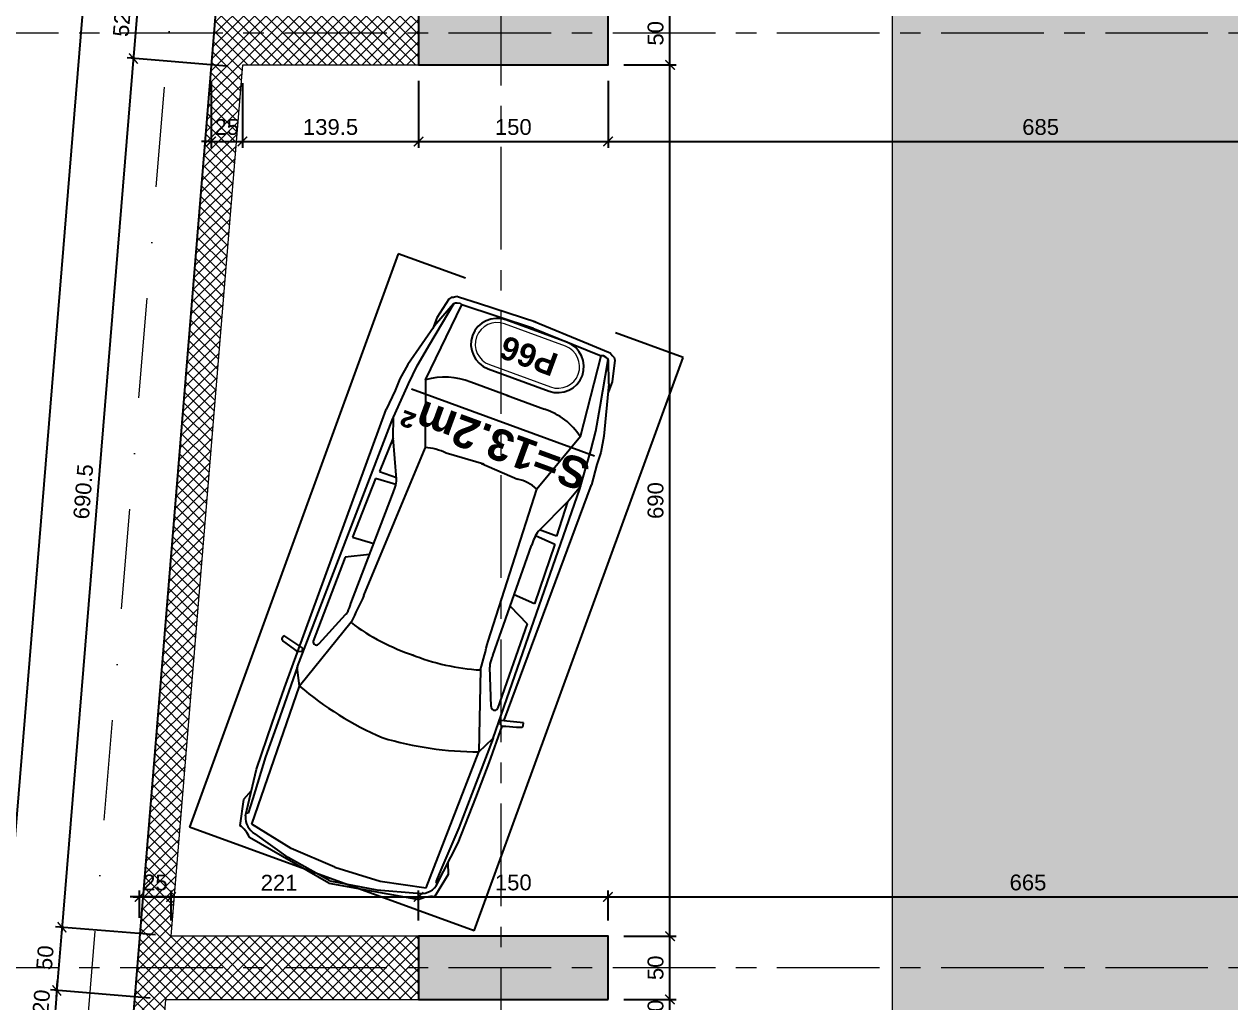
# Model space of a CAD drawing. Header units: centimetres. Extents: x 54080 to 84019, y -57712 to -39496.
# Drawn here: x 54560 to 55515, y -52039 to -51265 of the extents above; entities that cross this region are included whole.
import ezdxf
from ezdxf.enums import TextEntityAlignment as Align

# ---------------------------------------------------------------- set-up
doc = ezdxf.new("R2010")
doc.units = ezdxf.units.CM
doc.header["$LTSCALE"] = 50
doc.header["$MEASUREMENT"] = 0
for name, pattern in [('AXES', [2, 1.25, -0.25, 0.25, -0.25]), ('CACHE', [0.375, 0.25, -0.125]), ('CONTINU', [0]), ('Dot & Dashed', [335.138881, 158.75, -88.194444, 0, -88.194437])]:
    doc.linetypes.add(name, pattern=pattern)
doc.layers.get('0').update_dxf_attribs({"color": 8})
for name, color, linetype in [('AXES', 10, 'AXES'), ('BETON COUPE', 3, 'CONTINU'), ('BETON TRAME', 252, 'Continuous'), ('BORD', 5, 'Continuous'), ('COTE 50ème', 1, 'Continuous'), ('FINI', 251, 'Continuous'), ('PILIER', 7, 'Continuous'), ('TEXTE', 7, 'Continuous')]:
    doc.layers.add(name, color=color, linetype=linetype)
for name, color, linetype, lineweight in [('BETON CACHE', 4, 'CACHE', 5), ('BETON HACHURE', 253, 'Continuous', 13), ('EXISTANT COUPE', 251, 'Continuous', 40), ('MACONNERIE COUPE', 7, 'Continuous', 30)]:
    doc.layers.add(name, color=color, linetype=linetype, lineweight=lineweight)
doc.layers.add('New_2D Drafting - General_Pen_No__4', color=252, linetype='Continuous', lineweight=13, true_color=0x696969)
doc.styles.add('BRMNAMES', font='swisseb.ttf', dxfattribs={"height": 20})
doc.styles.add('RS_TEXT_1.50', font='arial.ttf', dxfattribs={"height": 12.5})
doc.styles.add('RS_TXT_50', font='arial.ttf', dxfattribs={"height": 12.5})
doc.dimstyles.new('RS_50CM_LINEAIRE', dxfattribs={"dimscale": 5, "dimtxt": 12.5, "dimasz": 1.5, "dimexe": 1, "dimexo": 2.5, "dimgap": 1, "dimtad": 1, "dimdec": 1, "dimrnd": 0.5, "dimdsep": 46, "dimtxsty": 'RS_TXT_50', "dimblk1": 'ARCHTICK', "dimblk2": 'ARCHTICK', "dimsah": 1, "dimcen": 2.5, "dimdle": 1, "dimclrt": 4, "dimadec": 0, "dimazin": 2, "dimtfac": 1, "dimtdec": 1, "dimtix": 1, "dimtmove": 2, "dimatfit": 3, "dimfxl": 1, "dimtolj": 1, "dimtzin": 0, "dimarcsym": 0})

# ---------------------------------------------------------------- blocks, each defined once
blk = doc.blocks.new('A$C99aa3423')
at = {"layer": 'AXES', "lineweight": 5, "ltscale": 1.3}
for p, q in [((-1265, 1580), (-1265, -1500)), ((3195, -410), (-1985, -410)), ((3195, -1150), (-1985, -1150))]:
    blk.add_line(p, q, dxfattribs=at)
blk = doc.blocks.new('_ArchTick')
at = {"color": 0, "linetype": 'ByBlock', "const_width": 0.15}
blk.add_lwpolyline([(-0.5, -0.5), (0.5, 0.5)], dxfattribs=at)
blk = doc.blocks.new('*D1082')
at = {"layer": 'COTE 50ème', "color": 0, "lineweight": -2, "ltscale": 0.5, "transparency": 16777216}
for p, q in [((55035.17, -52037.36), (55076.72, -52037.36)), ((55071.72, -52037.36), (55071.72, -52029.86)), ((55071.72, -52057.36), (55071.72, -52037.36)), ((55035.17, -52057.36), (55076.72, -52057.36)), ((55071.72, -52057.36), (55071.72, -52064.86))]:
    blk.add_line(p, q, dxfattribs=at)
at = {"layer": 'Defpoints', "color": 0, "ltscale": 0.5, "transparency": 16777216}
for p in [(55022.67, -52037.36), (55071.72, -52037.36), (55022.67, -52057.36)]:
    blk.add_point(p, dxfattribs=at)
at = {"layer": 'COTE 50ème', "color": 0, "lineweight": -2, "ltscale": 0.5, "transparency": 16777216, "xscale": 7.5, "yscale": 7.5, "zscale": 7.5}
for p, rotation in [((55071.72, -52037.36), 270), ((55071.72, -52057.36), 90)]:
    blk.add_blockref('_ArchTick', p, dxfattribs=dict(at, rotation=rotation))
at = {"layer": 'COTE 50ème', "color": 4, "ltscale": 0.5, "transparency": 16777216, "insert": (55060.34, -52047.36), "char_height": 12.5, "attachment_point": 5, "rotation": 90, "style": 'RS_TXT_50'}
blk.add_mtext('\\A1;20', dxfattribs=at)
blk = doc.blocks.new('*D1083')
at = {"layer": 'COTE 50ème', "color": 0, "lineweight": -2, "ltscale": 0.5, "transparency": 16777216}
for p, q in [((55035.17, -51987.36), (55076.72, -51987.36)), ((55071.72, -52042.36), (55071.72, -51982.36)), ((55035.17, -52037.36), (55076.72, -52037.36))]:
    blk.add_line(p, q, dxfattribs=at)
at = {"layer": 'Defpoints', "color": 0, "ltscale": 0.5, "transparency": 16777216}
for p in [(55022.67, -51987.36), (55071.72, -51987.36), (55022.67, -52037.36)]:
    blk.add_point(p, dxfattribs=at)
at = {"layer": 'COTE 50ème', "color": 0, "lineweight": -2, "ltscale": 0.5, "transparency": 16777216, "xscale": 7.5, "yscale": 7.5, "zscale": 7.5}
for p, rotation in [((55071.72, -51987.36), 90), ((55071.72, -52037.36), 270)]:
    blk.add_blockref('_ArchTick', p, dxfattribs=dict(at, rotation=rotation))
at = {"layer": 'COTE 50ème', "color": 4, "ltscale": 0.5, "transparency": 16777216, "insert": (55060.34, -52012.36), "char_height": 12.5, "attachment_point": 5, "rotation": 90, "style": 'RS_TXT_50'}
blk.add_mtext('\\A1;50', dxfattribs=at)
blk = doc.blocks.new('*D1084')
at = {"layer": 'COTE 50ème', "color": 0, "lineweight": -2, "ltscale": 0.5, "transparency": 16777216}
for p, q in [((55071.72, -51992.36), (55071.72, -51292.36)), ((55035.17, -51297.36), (55076.72, -51297.36)), ((55035.17, -51987.36), (55076.72, -51987.36))]:
    blk.add_line(p, q, dxfattribs=at)
at = {"layer": 'Defpoints', "color": 0, "ltscale": 0.5, "transparency": 16777216}
for p in [(55022.67, -51297.36), (55071.72, -51297.36), (55022.67, -51987.36)]:
    blk.add_point(p, dxfattribs=at)
at = {"layer": 'COTE 50ème', "color": 0, "lineweight": -2, "ltscale": 0.5, "transparency": 16777216, "xscale": 7.5, "yscale": 7.5, "zscale": 7.5}
for p, rotation in [((55071.72, -51297.36), 90), ((55071.72, -51987.36), 270)]:
    blk.add_blockref('_ArchTick', p, dxfattribs=dict(at, rotation=rotation))
at = {"layer": 'COTE 50ème', "color": 4, "ltscale": 0.5, "transparency": 16777216, "insert": (55060.34, -51642.36), "char_height": 12.5, "attachment_point": 5, "rotation": 90, "style": 'RS_TXT_50'}
blk.add_mtext('\\A1;690', dxfattribs=at)
blk = doc.blocks.new('*D1085')
at = {"layer": 'COTE 50ème', "color": 0, "lineweight": -2, "ltscale": 0.5, "transparency": 16777216}
for p, q in [((55071.72, -51302.36), (55071.72, -51242.36)), ((55035.17, -51247.36), (55076.72, -51247.36)), ((55035.17, -51297.36), (55076.72, -51297.36))]:
    blk.add_line(p, q, dxfattribs=at)
at = {"layer": 'Defpoints', "color": 0, "ltscale": 0.5, "transparency": 16777216}
for p in [(55022.67, -51247.36), (55071.72, -51247.36), (55022.67, -51297.36)]:
    blk.add_point(p, dxfattribs=at)
at = {"layer": 'COTE 50ème', "color": 0, "lineweight": -2, "ltscale": 0.5, "transparency": 16777216, "xscale": 7.5, "yscale": 7.5, "zscale": 7.5}
for p, rotation in [((55071.72, -51247.36), 90), ((55071.72, -51297.36), 270)]:
    blk.add_blockref('_ArchTick', p, dxfattribs=dict(at, rotation=rotation))
at = {"layer": 'COTE 50ème', "color": 4, "ltscale": 0.5, "transparency": 16777216, "insert": (55060.34, -51272.36), "char_height": 12.5, "attachment_point": 5, "rotation": 90, "style": 'RS_TXT_50'}
blk.add_mtext('\\A1;50', dxfattribs=at)
blk = doc.blocks.new('*D1227')
at = {"layer": 'COTE 50ème', "color": 0, "lineweight": -2, "ltscale": 0.5, "transparency": 16777216}
for p, q in [((54651.81, -51972.81), (54651.81, -51951.24)), ((54676.72, -51974.86), (54676.72, -51951.24)), ((54651.81, -51956.24), (54644.31, -51956.24)), ((54676.72, -51956.24), (54651.81, -51956.24)), ((54676.72, -51956.24), (54684.22, -51956.24))]:
    blk.add_line(p, q, dxfattribs=at)
at = {"layer": 'Defpoints', "color": 0, "ltscale": 0.5, "transparency": 16777216}
for p in [(54651.81, -51956.24), (54651.81, -51985.31), (54676.72, -51987.36)]:
    blk.add_point(p, dxfattribs=at)
at = {"layer": 'COTE 50ème', "color": 0, "lineweight": -2, "ltscale": 0.5, "transparency": 16777216, "xscale": 7.5, "yscale": 7.5, "zscale": 7.5}
blk.add_blockref('_ArchTick', (54651.81, -51956.24), dxfattribs=at)
at = {"layer": 'COTE 50ème', "color": 0, "lineweight": -2, "ltscale": 0.5, "transparency": 16777216, "xscale": 7.5, "yscale": 7.5, "zscale": 7.5, "rotation": 180}
blk.add_blockref('_ArchTick', (54676.72, -51956.24), dxfattribs=at)
at = {"layer": 'COTE 50ème', "color": 4, "ltscale": 0.5, "transparency": 16777216, "insert": (54664.27, -51944.85), "char_height": 12.5, "attachment_point": 5, "style": 'RS_TXT_50'}
blk.add_mtext('\\A1;25', dxfattribs=at)
blk = doc.blocks.new('*D1228')
at = {"layer": 'COTE 50ème', "color": 0, "lineweight": -2, "ltscale": 0.5, "transparency": 16777216}
for p, q in [((54651.81, -51972.81), (54651.81, -51951.24)), ((54872.67, -51974.86), (54872.67, -51951.24)), ((54646.81, -51956.24), (54877.67, -51956.24))]:
    blk.add_line(p, q, dxfattribs=at)
at = {"layer": 'Defpoints', "color": 0, "ltscale": 0.5, "transparency": 16777216}
for p in [(54872.67, -51956.24), (54651.81, -51985.31), (54872.67, -51987.36)]:
    blk.add_point(p, dxfattribs=at)
at = {"layer": 'COTE 50ème', "color": 0, "lineweight": -2, "ltscale": 0.5, "transparency": 16777216, "xscale": 7.5, "yscale": 7.5, "zscale": 7.5, "rotation": 180}
blk.add_blockref('_ArchTick', (54651.81, -51956.24), dxfattribs=at)
at = {"layer": 'COTE 50ème', "color": 0, "lineweight": -2, "ltscale": 0.5, "transparency": 16777216, "xscale": 7.5, "yscale": 7.5, "zscale": 7.5}
blk.add_blockref('_ArchTick', (54872.67, -51956.24), dxfattribs=at)
at = {"layer": 'COTE 50ème', "color": 4, "ltscale": 0.5, "transparency": 16777216, "insert": (54762.24, -51944.96), "char_height": 12.5, "attachment_point": 5, "style": 'RS_TXT_50'}
blk.add_mtext('\\A1;221', dxfattribs=at)
blk = doc.blocks.new('*D1229')
at = {"layer": 'COTE 50ème', "color": 0, "lineweight": -2, "ltscale": 0.5, "transparency": 16777216}
for p, q in [((54872.67, -51974.86), (54872.67, -51951.24)), ((55022.67, -51974.86), (55022.67, -51951.24)), ((54867.67, -51956.24), (55027.67, -51956.24))]:
    blk.add_line(p, q, dxfattribs=at)
at = {"layer": 'Defpoints', "color": 0, "ltscale": 0.5, "transparency": 16777216}
for p in [(55022.67, -51956.24), (54872.67, -51987.36), (55022.67, -51987.36)]:
    blk.add_point(p, dxfattribs=at)
at = {"layer": 'COTE 50ème', "color": 0, "lineweight": -2, "ltscale": 0.5, "transparency": 16777216, "xscale": 7.5, "yscale": 7.5, "zscale": 7.5, "rotation": 180}
blk.add_blockref('_ArchTick', (54872.67, -51956.24), dxfattribs=at)
at = {"layer": 'COTE 50ème', "color": 0, "lineweight": -2, "ltscale": 0.5, "transparency": 16777216, "xscale": 7.5, "yscale": 7.5, "zscale": 7.5}
blk.add_blockref('_ArchTick', (55022.67, -51956.24), dxfattribs=at)
at = {"layer": 'COTE 50ème', "color": 4, "ltscale": 0.5, "transparency": 16777216, "insert": (54947.67, -51944.85), "char_height": 12.5, "attachment_point": 5, "style": 'RS_TXT_50'}
blk.add_mtext('\\A1;150', dxfattribs=at)
blk = doc.blocks.new('*D1230')
at = {"layer": 'COTE 50ème', "color": 0, "lineweight": -2, "ltscale": 0.5, "transparency": 16777216}
for p, q in [((55022.67, -51974.86), (55022.67, -51951.24)), ((55687.67, -51974.86), (55687.67, -51951.24)), ((55017.67, -51956.24), (55692.67, -51956.24))]:
    blk.add_line(p, q, dxfattribs=at)
at = {"layer": 'Defpoints', "color": 0, "ltscale": 0.5, "transparency": 16777216}
for p in [(55687.67, -51956.24), (55022.67, -51987.36), (55687.67, -51987.36)]:
    blk.add_point(p, dxfattribs=at)
at = {"layer": 'COTE 50ème', "color": 0, "lineweight": -2, "ltscale": 0.5, "transparency": 16777216, "xscale": 7.5, "yscale": 7.5, "zscale": 7.5, "rotation": 180}
blk.add_blockref('_ArchTick', (55022.67, -51956.24), dxfattribs=at)
at = {"layer": 'COTE 50ème', "color": 0, "lineweight": -2, "ltscale": 0.5, "transparency": 16777216, "xscale": 7.5, "yscale": 7.5, "zscale": 7.5}
blk.add_blockref('_ArchTick', (55687.67, -51956.24), dxfattribs=at)
at = {"layer": 'COTE 50ème', "color": 4, "ltscale": 0.5, "transparency": 16777216, "insert": (55355.17, -51944.85), "char_height": 12.5, "attachment_point": 5, "style": 'RS_TXT_50'}
blk.add_mtext('\\A1;665', dxfattribs=at)
blk = doc.blocks.new('*D1268')
at = {"layer": 'COTE 50ème', "color": 0, "lineweight": -2, "ltscale": 0.5, "transparency": 16777216}
for p, q in [((54708.35, -51309.86), (54708.35, -51362.99)), ((54733.26, -51311.91), (54733.26, -51362.99)), ((54708.35, -51357.99), (54700.85, -51357.99)), ((54708.35, -51357.99), (54733.26, -51357.99)), ((54733.26, -51357.99), (54740.76, -51357.99))]:
    blk.add_line(p, q, dxfattribs=at)
at = {"layer": 'Defpoints', "color": 0, "ltscale": 0.5, "transparency": 16777216}
for p in [(54708.35, -51297.36), (54733.26, -51299.41), (54733.26, -51357.99)]:
    blk.add_point(p, dxfattribs=at)
at = {"layer": 'COTE 50ème', "color": 0, "lineweight": -2, "ltscale": 0.5, "transparency": 16777216, "xscale": 7.5, "yscale": 7.5, "zscale": 7.5}
blk.add_blockref('_ArchTick', (54708.35, -51357.99), dxfattribs=at)
at = {"layer": 'COTE 50ème', "color": 0, "lineweight": -2, "ltscale": 0.5, "transparency": 16777216, "xscale": 7.5, "yscale": 7.5, "zscale": 7.5, "rotation": 180}
blk.add_blockref('_ArchTick', (54733.26, -51357.99), dxfattribs=at)
at = {"layer": 'COTE 50ème', "color": 4, "ltscale": 0.5, "transparency": 16777216, "insert": (54720.8, -51346.61), "char_height": 12.5, "attachment_point": 5, "style": 'RS_TXT_50'}
blk.add_mtext('\\A1;25', dxfattribs=at)
blk = doc.blocks.new('*D1269')
at = {"layer": 'COTE 50ème', "color": 0, "lineweight": -2, "ltscale": 0.5, "transparency": 16777216}
for p, q in [((54733.26, -51311.91), (54733.26, -51362.99)), ((54872.67, -51309.86), (54872.67, -51362.99)), ((54728.26, -51357.99), (54877.67, -51357.99))]:
    blk.add_line(p, q, dxfattribs=at)
at = {"layer": 'Defpoints', "color": 0, "ltscale": 0.5, "transparency": 16777216}
for p in [(54733.26, -51299.41), (54872.67, -51297.36), (54872.67, -51357.99)]:
    blk.add_point(p, dxfattribs=at)
at = {"layer": 'COTE 50ème', "color": 0, "lineweight": -2, "ltscale": 0.5, "transparency": 16777216, "xscale": 7.5, "yscale": 7.5, "zscale": 7.5, "rotation": 180}
blk.add_blockref('_ArchTick', (54733.26, -51357.99), dxfattribs=at)
at = {"layer": 'COTE 50ème', "color": 0, "lineweight": -2, "ltscale": 0.5, "transparency": 16777216, "xscale": 7.5, "yscale": 7.5, "zscale": 7.5}
blk.add_blockref('_ArchTick', (54872.67, -51357.99), dxfattribs=at)
at = {"layer": 'COTE 50ème', "color": 4, "ltscale": 0.5, "transparency": 16777216, "insert": (54802.97, -51346.6), "char_height": 12.5, "attachment_point": 5, "style": 'RS_TXT_50'}
blk.add_mtext('\\A1;139.5', dxfattribs=at)
blk = doc.blocks.new('*D1270')
at = {"layer": 'COTE 50ème', "color": 0, "lineweight": -2, "ltscale": 0.5, "transparency": 16777216}
for p, q in [((54872.67, -51309.86), (54872.67, -51362.99)), ((55022.67, -51309.86), (55022.67, -51362.99)), ((54867.67, -51357.99), (55027.67, -51357.99))]:
    blk.add_line(p, q, dxfattribs=at)
at = {"layer": 'Defpoints', "color": 0, "ltscale": 0.5, "transparency": 16777216}
for p in [(54872.67, -51297.36), (55022.67, -51297.36), (55022.67, -51357.99)]:
    blk.add_point(p, dxfattribs=at)
at = {"layer": 'COTE 50ème', "color": 0, "lineweight": -2, "ltscale": 0.5, "transparency": 16777216, "xscale": 7.5, "yscale": 7.5, "zscale": 7.5, "rotation": 180}
blk.add_blockref('_ArchTick', (54872.67, -51357.99), dxfattribs=at)
at = {"layer": 'COTE 50ème', "color": 0, "lineweight": -2, "ltscale": 0.5, "transparency": 16777216, "xscale": 7.5, "yscale": 7.5, "zscale": 7.5}
blk.add_blockref('_ArchTick', (55022.67, -51357.99), dxfattribs=at)
at = {"layer": 'COTE 50ème', "color": 4, "ltscale": 0.5, "transparency": 16777216, "insert": (54947.67, -51346.61), "char_height": 12.5, "attachment_point": 5, "style": 'RS_TXT_50'}
blk.add_mtext('\\A1;150', dxfattribs=at)
blk = doc.blocks.new('*D1271')
at = {"layer": 'COTE 50ème', "color": 0, "lineweight": -2, "ltscale": 0.5, "transparency": 16777216}
for p, q in [((55022.67, -51309.86), (55022.67, -51362.99)), ((55707.67, -51309.86), (55707.67, -51362.99)), ((55017.67, -51357.99), (55712.67, -51357.99))]:
    blk.add_line(p, q, dxfattribs=at)
at = {"layer": 'Defpoints', "color": 0, "ltscale": 0.5, "transparency": 16777216}
for p in [(55022.67, -51297.36), (55707.67, -51297.36), (55707.67, -51357.99)]:
    blk.add_point(p, dxfattribs=at)
at = {"layer": 'COTE 50ème', "color": 0, "lineweight": -2, "ltscale": 0.5, "transparency": 16777216, "xscale": 7.5, "yscale": 7.5, "zscale": 7.5, "rotation": 180}
blk.add_blockref('_ArchTick', (55022.67, -51357.99), dxfattribs=at)
at = {"layer": 'COTE 50ème', "color": 0, "lineweight": -2, "ltscale": 0.5, "transparency": 16777216, "xscale": 7.5, "yscale": 7.5, "zscale": 7.5}
blk.add_blockref('_ArchTick', (55707.67, -51357.99), dxfattribs=at)
at = {"layer": 'COTE 50ème', "color": 4, "ltscale": 0.5, "transparency": 16777216, "insert": (55365.17, -51346.61), "char_height": 12.5, "attachment_point": 5, "style": 'RS_TXT_50'}
blk.add_mtext('\\A1;685', dxfattribs=at)
blk = doc.blocks.new('*D1393')
at = {"layer": 'COTE 50ème', "color": 0, "lineweight": -2, "ltscale": 0.5, "transparency": 16777216}
for p, q in [((54651.55, -51235.28), (54646.46, -51297.29)), ((54725.08, -51246.34), (54646.16, -51239.85)), ((54720.8, -51298.39), (54641.88, -51291.9))]:
    blk.add_line(p, q, dxfattribs=at)
at = {"layer": 'Defpoints', "color": 0, "ltscale": 0.5, "transparency": 16777216}
for p in [(54737.54, -51247.36), (54646.87, -51292.31), (54733.26, -51299.41)]:
    blk.add_point(p, dxfattribs=at)
at = {"layer": 'COTE 50ème', "color": 0, "lineweight": -2, "ltscale": 0.5, "transparency": 16777216, "xscale": 7.5, "yscale": 7.5, "zscale": 7.5}
for p, rotation in [((54651.15, -51240.26), 85.30167886990876), ((54646.87, -51292.31), 265.3016788699088)]:
    blk.add_blockref('_ArchTick', p, dxfattribs=dict(at, rotation=rotation))
at = {"layer": 'COTE 50ème', "color": 4, "ltscale": 0.5, "transparency": 16777216, "insert": (54637.66, -51265.35), "char_height": 12.5, "attachment_point": 5, "rotation": 85.30168, "style": 'RS_TXT_50'}
blk.add_mtext('\\A1;52', dxfattribs=at)
blk = doc.blocks.new('*D1394')
at = {"layer": 'COTE 50ème', "color": 0, "lineweight": -2, "ltscale": 0.5, "transparency": 16777216}
for p, q in [((54647.28, -51287.33), (54589.92, -51985.25)), ((54720.8, -51298.39), (54641.88, -51291.9)), ((54664.27, -51986.34), (54585.34, -51979.85))]:
    blk.add_line(p, q, dxfattribs=at)
at = {"layer": 'Defpoints', "color": 0, "ltscale": 0.5, "transparency": 16777216}
for p in [(54733.26, -51299.41), (54590.33, -51980.26), (54676.72, -51987.36)]:
    blk.add_point(p, dxfattribs=at)
at = {"layer": 'COTE 50ème', "color": 0, "lineweight": -2, "ltscale": 0.5, "transparency": 16777216, "xscale": 7.5, "yscale": 7.5, "zscale": 7.5}
for p, rotation in [((54646.87, -51292.31), 85.30167886990876), ((54590.33, -51980.26), 265.3016788699088)]:
    blk.add_blockref('_ArchTick', p, dxfattribs=dict(at, rotation=rotation))
at = {"layer": 'COTE 50ème', "color": 4, "ltscale": 0.5, "transparency": 16777216, "insert": (54607.25, -51635.35), "char_height": 12.5, "attachment_point": 5, "rotation": 85.30168, "style": 'RS_TXT_50'}
blk.add_mtext('\\A1;690.5', dxfattribs=at)
blk = doc.blocks.new('*D1395')
at = {"layer": 'COTE 50ème', "color": 0, "lineweight": -2, "ltscale": 0.5, "transparency": 16777216}
for p, q in [((54664.27, -51986.34), (54585.34, -51979.85)), ((54590.74, -51975.28), (54585.81, -52035.23)), ((54660.16, -52036.32), (54581.24, -52029.84))]:
    blk.add_line(p, q, dxfattribs=at)
at = {"layer": 'Defpoints', "color": 0, "ltscale": 0.5, "transparency": 16777216}
for p in [(54676.72, -51987.36), (54586.22, -52030.25), (54672.62, -52037.35)]:
    blk.add_point(p, dxfattribs=at)
at = {"layer": 'COTE 50ème', "color": 0, "lineweight": -2, "ltscale": 0.5, "transparency": 16777216, "xscale": 7.5, "yscale": 7.5, "zscale": 7.5}
for p, rotation in [((54590.33, -51980.26), 85.30167886990876), ((54586.22, -52030.25), 265.3016788699088)]:
    blk.add_blockref('_ArchTick', p, dxfattribs=dict(at, rotation=rotation))
at = {"layer": 'COTE 50ème', "color": 4, "ltscale": 0.5, "transparency": 16777216, "insert": (54576.93, -52004.32), "char_height": 12.5, "attachment_point": 5, "rotation": 85.30168, "style": 'RS_TXT_50'}
blk.add_mtext('\\A1;50', dxfattribs=at)
blk = doc.blocks.new('*D1396')
at = {"layer": 'COTE 50ème', "color": 0, "lineweight": -2, "ltscale": 0.5, "transparency": 16777216}
for p, q in [((54586.22, -52030.25), (54586.83, -52022.77)), ((54660.16, -52036.32), (54581.24, -52029.84)), ((54586.22, -52030.25), (54584.58, -52050.26)), ((54658.51, -52056.34), (54579.59, -52049.85)), ((54584.58, -52050.26), (54583.96, -52057.74))]:
    blk.add_line(p, q, dxfattribs=at)
at = {"layer": 'Defpoints', "color": 0, "ltscale": 0.5, "transparency": 16777216}
for p in [(54672.62, -52037.35), (54584.58, -52050.26), (54670.97, -52057.36)]:
    blk.add_point(p, dxfattribs=at)
at = {"layer": 'COTE 50ème', "color": 0, "lineweight": -2, "ltscale": 0.5, "transparency": 16777216, "xscale": 7.5, "yscale": 7.5, "zscale": 7.5}
for p, rotation in [((54586.22, -52030.25), 265.3016788699088), ((54584.58, -52050.26), 85.3016788699088)]:
    blk.add_blockref('_ArchTick', p, dxfattribs=dict(at, rotation=rotation))
at = {"layer": 'COTE 50ème', "color": 4, "ltscale": 0.5, "transparency": 16777216, "insert": (54574.05, -52039.32), "char_height": 12.5, "attachment_point": 5, "rotation": 85.30168, "style": 'RS_TXT_50'}
blk.add_mtext('\\A1;20', dxfattribs=at)
blk = doc.blocks.new('*D1403')
at = {"layer": 'COTE 50ème', "color": 0, "lineweight": -2, "ltscale": 0.5, "transparency": 16777216}
for p, q in [((54749.74, -49513.65), (54359.63, -54260.32)), ((54841.37, -49526.19), (54744.35, -49518.22)), ((54452.08, -54262.9), (54355.06, -54254.92))]:
    blk.add_line(p, q, dxfattribs=at)
at = {"layer": 'Defpoints', "color": 0, "ltscale": 0.5, "transparency": 16777216}
for p in [(54853.83, -49527.22), (54360.04, -54255.33), (54464.54, -54263.92)]:
    blk.add_point(p, dxfattribs=at)
at = {"layer": 'COTE 50ème', "color": 0, "lineweight": -2, "ltscale": 0.5, "transparency": 16777216, "xscale": 7.5, "yscale": 7.5, "zscale": 7.5}
for p, rotation in [((54749.33, -49518.63), 85.30167751912303), ((54360.04, -54255.33), 265.301677519123)]:
    blk.add_blockref('_ArchTick', p, dxfattribs=dict(at, rotation=rotation))
at = {"layer": 'COTE 50ème', "color": 4, "ltscale": 0.5, "transparency": 16777216, "insert": (54543.34, -51886.05), "char_height": 12.5, "attachment_point": 5, "rotation": 85.30168, "style": 'RS_TXT_50'}
blk.add_mtext('\\A1;4752.5', dxfattribs=at)
blk = doc.blocks.new('PILIER')
at = {"color": 252}
blk.add_lwpolyline([(1.563, 1.2), (-1.437, 1.2, 1), (-1.437, -1.2), (1.563, -1.2, 1), (1.563, 1.2, -1)], format="xyb", dxfattribs=at)
at = {"color": 10, "lineweight": 20}
blk.add_lwpolyline([(1.563, 1), (-1.437, 1, 1), (-1.437, -1), (1.563, -1, 1)], format="xyb", close=True, dxfattribs=at)
at = {"color": 7, "style": 'BRMNAMES'}
blk.add_attdef('PILIER_TEXTE', text='', height=1.076, dxfattribs=at).set_placement((0, 0), align=Align.MIDDLE_CENTER)

msp = doc.modelspace()

# ---------------------------------------------------------------- hatches: boundary and pattern name
at = {"layer": 'BETON HACHURE', "transparency": 33554585}
h = msp.add_hatch(dxfattribs=at)
h.set_pattern_fill('ANSI37', color=256, scale=50, angle=270, style=0)
h.set_pattern_definition([(315, (861.459, 19655.393), (4.4194174, 4.4194174), []), (45, (861.459, 19655.393), (-4.4194174, 4.4194174), [])])
h.paths.add_polyline_path([(56357.67, -51847.22), (56382.67, -51847.22), (56382.67, -52172.22), (56357.67, -52172.22)], flags=0)
h.paths.add_polyline_path([(56357.67, -51847.22), (56382.67, -51847.22), (56382.67, -52172.22), (56357.67, -52172.22)], flags=0)
h.paths.add_polyline_path([(58537.67, -51987.36), (58537.67, -52037.36), (58617.67, -52037.36), (58617.67, -51987.36)], flags=0)
h.paths.add_polyline_path([(58157.67, -51987.36), (58157.67, -52037.36), (58237.67, -52037.36), (58237.67, -51987.36)], flags=0)
edge = h.paths.add_edge_path(flags=0)
edge.add_arc((58197.67, -50672.36), 40, 0, 360)
edge = h.paths.add_edge_path(flags=0)
edge.add_arc((58197.67, -49997.36), 40, 0, 360)
edge = h.paths.add_edge_path(flags=0)
edge.add_arc((58197.67, -51272.36), 40, 0, 360)
h.paths.add_polyline_path([(59277.67, -49527.22), (54853.83, -49527.22), (54464.54, -54263.92), (59277.59, -54736.58), (59277.67, -54713.51)])
edge = h.paths.add_edge_path(flags=0)
edge.add_arc((58197.67, -51272.36), 40, 0, 360)
h.paths.add_polyline_path([(56982.67, -49552.22), (56982.67, -49972.36), (57007.67, -49972.36), (57007.67, -49552.22), (58577.68, -49552.22), (58577.67, -50022.36), (58617.67, -50022.36), (58617.67, -49552.22), (59247.67, -49552.22), (59247.67, -51282.36), (58617.67, -51282.36), (58617.67, -50647.36), (58577.67, -50647.36), (58577.67, -51312.36), (59247.67, -51312.36), (59247.67, -52057.36), (58577.67, -52057.36), (58577.67, -53447.36), (58617.67, -53447.36), (58617.67, -52087.36), (59247.67, -52087.36), (59247.67, -54709.01), (58245.17, -54610.07), (58245.17, -54122.36), (58220.17, -54122.36), (58220.17, -54607.62), (56915.17, -54479.46), (56915.17, -54122.36), (56890.17, -54122.36), (56890.17, -54477.01), (55702.67, -54360.39), (55702.67, -54122.36), (55652.67, -54122.36), (55652.67, -54355.48), (54491.47, -54241.45), (54666.86, -52107.36), (54872.67, -52107.36), (54872.67, -52057.36), (54670.97, -52057.36), (54672.82, -52037.36), (54872.67, -52037.36), (54872.67, -51987.36), (54676.72, -51987.36), (54733.43, -51297.36), (54872.67, -51297.36), (54872.67, -51247.36), (54737.54, -51247.36), (54782.74, -50697.36), (54872.67, -50697.36), (54872.67, -50647.36), (54786.85, -50647.36), (54876.86, -49552.22), (55655.17, -49552.22), (55655.17, -49972.36), (55680.17, -49972.36), (55680.17, -49552.22)], flags=16)
h.paths.add_polyline_path([(58157.67, -51232.36), (58157.67, -51312.36), (58237.67, -51312.36), (58237.67, -51232.36)], flags=0)
at = {"layer": 'BETON TRAME', "transparency": 33554559}
h = msp.add_hatch(color=256, dxfattribs=at)
h.dxf.hatch_style = 1
h.paths.add_polyline_path([(55742.67, -51297.36), (55707.67, -51297.36), (55707.67, -50647.36), (55742.67, -50647.36), (55742.67, -50822.36), (56202.67, -50822.36), (56202.67, -50647.36), (56237.67, -50647.36), (56237.67, -51297.36), (56202.67, -51297.36), (56202.67, -50862.36), (55992.67, -50862.36), (55992.67, -51192.36), (55952.67, -51192.36), (55952.67, -50862.36), (55742.67, -50862.36)])
h.paths.add_polyline_path([(54872.67, -49972.36), (54872.67, -50022.36), (55022.67, -50022.36), (55022.67, -49972.36)])
h.paths.add_polyline_path([(55592.67, -49972.36), (55592.67, -50022.36), (55742.67, -50022.36), (55742.67, -49972.36)])
h.paths.add_polyline_path([(56202.67, -49972.36), (56202.67, -50022.36), (56352.67, -50022.36), (56352.67, -49972.36)])
h.paths.add_polyline_path([(56922.67, -49972.36), (56922.67, -50022.36), (57072.67, -50022.36), (57072.67, -49972.36)])
h.paths.add_polyline_path([(56922.67, -50647.36), (56922.67, -50697.36), (57072.67, -50697.36), (57072.67, -50647.36)])
h.paths.add_polyline_path([(54872.67, -50647.36), (54872.67, -50697.36), (55022.67, -50697.36), (55022.67, -50647.36)])
h.paths.add_polyline_path([(54872.67, -51247.36), (54872.67, -51297.36), (55022.67, -51297.36), (55022.67, -51247.36)])
h.paths.add_polyline_path([(56922.67, -51247.36), (56922.67, -51297.36), (57072.67, -51297.36), (57072.67, -51247.36)])
h.paths.add_polyline_path([(56922.67, -51987.36), (56922.67, -52037.36), (57072.67, -52037.36), (57072.67, -51987.36)])
h.paths.add_polyline_path([(55022.67, -52037.36), (55022.67, -51987.36), (54872.67, -51987.36), (54872.67, -52037.36)])
h.paths.add_polyline_path([(55687.67, -51987.36), (55687.67, -52037.36), (55812.67, -52037.36), (55812.67, -51987.36)])
h.paths.add_polyline_path([(56132.67, -51987.36), (56132.67, -52037.36), (56257.67, -52037.36), (56257.67, -51987.36)])
h.paths.add_polyline_path([(56107.67, -52037.36), (56132.67, -52037.36), (56132.67, -51532.36), (56107.67, -51532.36)])
h.paths.add_polyline_path([(55812.67, -52037.36), (55837.67, -52037.36), (55837.67, -51532.36), (55812.67, -51532.36)])
at = {"layer": 'New_2D Drafting - General_Pen_No__4', "linetype": 'Continuous', "lineweight": 0, "true_color": 0xc7c8ca, "transparency": 33554546}
h = msp.add_hatch(color=9, dxfattribs=at)
edge = h.paths.add_edge_path()
edge.add_line((59247.67, -53474.77), (59247.67, -52087.36))
edge.add_line((59247.67, -52087.36), (58657.67, -52087.36))
edge.add_line((58657.67, -52087.36), (58657.67, -53253.16))
edge.add_arc((58307.67, -53253.16), 350, -93.08046, 0, ccw=False)
edge.add_line((58288.86, -53602.65), (58283.86, -53602.39))
edge.add_arc((58302.67, -53252.89), 350, 180, 266.91954, ccw=False)
edge.add_line((57952.67, -53252.89), (57952.67, -50634.86))
edge.add_arc((57492.67, -50634.86), 460, 0, 90)
edge.add_line((57492.67, -50174.86), (55707.67, -50174.86))
edge.add_arc((55707.67, -50634.86), 460, 90, 180)
edge.add_line((55247.67, -50634.86), (55247.67, -53323.54))
edge.add_arc((55707.67, -53323.54), 460, 180, 266.91954)
edge.add_line((55682.95, -53782.88), (57784.07, -53895.95))
edge.add_line((57784.07, -53895.95), (58492.95, -53934.1))
edge.add_arc((58611.23, -53278.74), 665.95, 259.76948, 342.88134)
edge = h.paths.add_edge_path(flags=16)
edge.add_line((57263.86, -53547.49), (55898.86, -53474.03))
edge.add_arc((55917.67, -53124.54), 350, 180, 266.91954, ccw=False)
edge.add_line((55567.67, -53124.54), (55567.67, -50844.86))
edge.add_arc((55917.67, -50844.86), 350, 90, 180, ccw=False)
edge.add_line((55917.67, -50494.86), (57282.67, -50494.86))
edge.add_arc((57282.67, -50844.86), 350, 0, 90, ccw=False)
edge.add_line((57632.67, -50844.86), (57632.67, -53198))
edge.add_arc((57282.67, -53198), 350, -93.08046, 0, ccw=False)

# ---------------------------------------------------------------- linework, layer by layer
at = {"layer": 'BETON CACHE', "color": 232, "linetype": 'Dot & Dashed', "ltscale": 0.01}
msp.add_lwpolyline([(59078.3, -54847.46), (57765.06, -54807.71), (54417.81, -54401.92), (54818.91, -49521.26), (58468.18, -49407.74), (59057.59, -49414.31)], close=True, dxfattribs=at)
at = {"layer": 'BETON COUPE', "lineweight": 5}
msp.add_lwpolyline([(59277.67, -49527.22), (54853.83, -49527.22), (54464.54, -54263.92), (59277.59, -54736.58), (59277.67, -54713.51)], close=True, dxfattribs=at)
msp.add_lwpolyline([(58220.17, -54607.62), (56915.17, -54479.46), (56915.17, -54122.36), (56890.17, -54122.36), (56890.17, -54477.01), (55702.67, -54360.39), (55702.67, -54122.36), (55652.67, -54122.36), (55652.67, -54355.48), (54491.47, -54241.45), (54666.86, -52107.36), (54872.67, -52107.36), (54872.67, -52057.36), (54670.97, -52057.36), (54672.62, -52037.35), (54872.67, -52037.36), (54872.67, -51987.36), (54676.72, -51987.36), (54733.43, -51297.36), (54872.67, -51297.36), (54872.67, -51247.36)], dxfattribs=at)
at = {"layer": 'BETON COUPE'}
for points in [[(54872.67, -51247.36), (54872.67, -51297.36), (55022.67, -51297.36), (55022.67, -51247.36)], [(55022.67, -52037.36), (55022.67, -51987.36), (54872.67, -51987.36), (54872.67, -52037.36)]]:
    msp.add_lwpolyline(points, close=True, dxfattribs=at)
at = {"layer": 'BORD'}
msp.add_lwpolyline([(59277.67, -54713.51), (59277.67, -49527.22), (54853.83, -49527.22), (54464.54, -54263.92), (59277.59, -54736.58)], close=True, dxfattribs=at)
at = {"layer": 'EXISTANT COUPE', "lineweight": 5}
msp.add_lwpolyline([(59247.67, -53474.77), (59247.67, -52087.36), (58657.67, -52087.36), (58657.67, -53253.16, -0.43005), (58288.86, -53602.65), (58283.86, -53602.39, -0.398553), (57952.67, -53252.89), (57952.67, -50634.86, 0.414214), (57492.67, -50174.86), (55707.67, -50174.86, 0.414214), (55247.67, -50634.86), (55247.67, -53323.54, 0.398553), (55682.95, -53782.88), (57784.07, -53895.95), (58492.95, -53934.1, 0.379424), (59247.67, -53474.77)], format="xyb", close=True, dxfattribs=at)
at = {"layer": 'FINI'}
for p, q in [((54856.51, -51446.87), (54691.26, -51900.89)), ((54909.92, -51466.31), (54856.51, -51446.87)), ((54896.5, -51482.96), (54887, -51497.55)), ((54898.4, -51481.69), (54896.5, -51482.96)), ((54900.42, -51481.43), (54898.4, -51481.69)), ((54903.04, -51480.89), (54900.42, -51481.43)), ((54904.33, -51481.35), (54903.04, -51480.89)), ((54920.79, -51486.66), (54904.33, -51481.35)), ((54878.2, -51546.77), (54907.01, -51487.27)), ((54881.6, -51518.43), (54900.82, -51486.04)), ((54886.93, -51501.89), (54900.2, -51486.2)), ((54900.2, -51486.2), (54901.8, -51485.79)), ((54901.8, -51485.79), (54903.24, -51485.81)), ((54903.24, -51485.81), (54905.55, -51486.14)), ((54905.55, -51486.14), (54907.01, -51487.27)), ((54963.72, -51505.99), (54907.01, -51487.27)), ((54965.54, -51501.02), (54920.79, -51486.66)), ((54886.93, -51501.89), (54864.27, -51534.63)), ((54887, -51497.55), (54883.97, -51506.16)), ((54963.7, -51500.34), (55007.14, -51518.3)), ((54961.88, -51505.32), (55017.27, -51527.66)), ((55082.03, -51528.96), (55028.62, -51509.52)), ((54871.62, -51535.76), (54881.6, -51518.43)), ((55007.14, -51518.3), (55023.14, -51524.87)), ((54916.78, -51982.98), (55082.03, -51528.96)), ((55000.82, -51591.69), (55017.27, -51527.66)), ((55016.54, -51567.86), (55022.79, -51530.72)), ((55019.11, -51527.74), (55017.27, -51527.66)), ((55021.08, -51528.98), (55019.11, -51527.74)), ((55022.2, -51529.89), (55021.08, -51528.98)), ((55023.16, -51531.24), (55022.2, -51529.89)), ((55023.14, -51524.87), (55024.42, -51525.36)), ((55023.38, -51549.92), (55023.16, -51531.24)), ((55024.42, -51525.36), (55026.07, -51527.45)), ((55028.08, -51531.16), (55025.9, -51548.43)), ((55026.07, -51527.45), (55027.45, -51528.96)), ((55027.45, -51528.96), (55028.08, -51531.16)), ((54864.27, -51534.63), (54857.86, -51545.95)), ((54864.74, -51549.82), (54871.62, -51535.76)), ((54851.68, -51578.67), (54864.74, -51549.82)), ((54857.86, -51545.95), (54854.09, -51555.28)), ((54878.27, -51546.65), (54877.83, -51600.85)), ((54944.09, -51559.6), (54913.93, -51548.55)), ((55023.38, -51549.92), (55019.31, -51591.42)), ((55025.9, -51548.43), (55022.7, -51556.83)), ((54854.09, -51555.28), (54846.91, -51570.2)), ((54942.24, -51558.92), (54972.4, -51569.97)), ((54766.5, -51790.56), (54846.91, -51570.2)), ((55012.96, -51587.53), (55016.54, -51567.86)), ((54776.75, -51773.81), (54851.68, -51578.67)), ((54852.56, -51592.72), (54852.72, -51576.38)), ((55009.13, -51602.71), (55012.96, -51587.53)), ((54852.56, -51592.72), (54841.71, -51619.25)), ((54855.29, -51625.36), (54852.56, -51592.72)), ((55000.85, -51591.55), (54966.18, -51633.21)), ((55019.31, -51591.42), (55016.88, -51604.2)), ((54829.43, -51717.56), (54877.83, -51600.85)), ((54924.31, -51613.61), (54894.5, -51604.7)), ((55000.46, -51633.17), (55009.13, -51602.71)), ((55016.88, -51604.2), (55013.73, -51613.76)), ((54922.44, -51612.93), (54950.97, -51625.38)), ((55013.73, -51613.76), (55009.58, -51629.79)), ((54838.53, -51624.87), (54820.38, -51671.32)), ((54854.69, -51629.51), (54838.53, -51624.87)), ((54841.71, -51619.25), (54855.08, -51624.15)), ((54927.73, -51753.57), (54966.18, -51633.21)), ((54931.61, -51830.54), (55000.46, -51633.17)), ((54940.47, -51816.3), (55009.58, -51629.79)), ((54990.71, -51643.33), (55001.15, -51630.75)), ((54819.17, -51723.97), (54851.91, -51637.68)), ((54967.55, -51666.48), (54990.71, -51643.33)), ((54990.71, -51643.33), (54981.86, -51670.59)), ((54981.86, -51670.59), (54968.37, -51665.65)), ((54820.38, -51671.32), (54837.22, -51676.39)), ((54965.32, -51670.04), (54980.66, -51676.93)), ((54931.42, -51765.09), (54962.17, -51678.07)), ((54980.66, -51676.93), (54964.51, -51724.11)), ((54814.54, -51687.25), (54789.1, -51753.63)), ((54833.93, -51685.06), (54814.54, -51687.25)), ((54964.51, -51724.11), (54948.38, -51717.1)), ((54794.08, -51755.45), (54814.89, -51732.57)), ((54945.29, -51725.86), (54958.67, -51740.05)), ((54819.41, -51738.75), (54778.32, -51789.22)), ((54958.67, -51740.05), (54935.22, -51807.15)), ((54764.56, -51752.62), (54764.61, -51751.18)), ((54764.61, -51751.18), (54765.93, -51749.26)), ((54765.84, -51749.2), (54776.7, -51756.71)), ((54765.25, -51753.37), (54764.56, -51752.62)), ((54767.92, -51755.36), (54765.25, -51753.37)), ((54774.82, -51760.4), (54767.92, -51755.36)), ((54777.07, -51762.22), (54774.82, -51760.4)), ((54776.7, -51756.71), (54780.65, -51759.17)), ((54778.71, -51757.96), (54778.89, -51757.49)), ((54780.44, -51761.04), (54780.12, -51761.9)), ((54780.65, -51759.17), (54780.44, -51761.04)), ((54780.12, -51761.9), (54777.07, -51762.22)), ((54776.75, -51773.81), (54761.12, -51818.23)), ((54778.32, -51789.22), (54776.62, -51774.17)), ((54921.7, -51776.22), (54920.46, -51841.29)), ((54930.24, -51805.33), (54929.14, -51774.42)), ((54740.54, -51898.53), (54778.32, -51789.22)), ((54756.64, -51818.59), (54766.5, -51790.56)), ((54744.32, -51854.98), (54756.64, -51818.59)), ((54761.12, -51818.23), (54751.57, -51845.41)), ((54936.99, -51818.03), (54936.69, -51818.89)), ((54938.03, -51816.45), (54936.99, -51818.03)), ((54942.65, -51817.11), (54938.03, -51816.45)), ((54940.3, -51816.77), (54940.47, -51816.3)), ((54955.79, -51818.33), (54942.65, -51817.11)), ((54955.46, -51820.64), (54955.68, -51818.32)), ((54928.62, -51849.95), (54938.78, -51821.08)), ((54936.69, -51818.89), (54938.82, -51821.09)), ((54938.82, -51821.09), (54941.71, -51821.14)), ((54941.71, -51821.14), (54950.24, -51821.71)), ((54950.24, -51821.71), (54953.56, -51821.91)), ((54953.56, -51821.91), (54954.57, -51821.79)), ((54954.57, -51821.79), (54955.46, -51820.64)), ((54931.61, -51830.54), (54914.85, -51874.54)), ((54920.46, -51841.29), (54931.48, -51830.9)), ((54751.57, -51845.41), (54741.48, -51878.21)), ((54878.69, -51949.13), (54920.46, -51841.29)), ((54735.61, -51892.14), (54744.32, -51854.98)), ((54918.04, -51877.72), (54928.62, -51849.95)), ((54740.26, -51872.3), (54734.06, -51879.21)), ((54914.85, -51874.54), (54904.59, -51901.46)), ((54734.06, -51879.21), (54731.11, -51899.59)), ((54741.48, -51878.21), (54737.82, -51890.01)), ((54903.94, -51913.45), (54918.04, -51877.72)), ((54737.82, -51890.01), (54736.06, -51890.23)), ((54916.78, -51982.98), (54691.26, -51900.89)), ((54771.85, -51917.9), (54740.54, -51898.53)), ((54904.59, -51901.46), (54891.1, -51933.02)), ((54801.69, -51945.46), (54738.88, -51909.22)), ((54769.3, -51924.88), (54743.33, -51906.33)), ((54886.58, -51947.44), (54903.94, -51913.45)), ((54806.37, -51932.7), (54771.85, -51917.9)), ((54802.42, -51943.48), (54769.3, -51924.88)), ((54806.37, -51932.7), (54842.27, -51943.7)), ((54891.1, -51933.02), (54886.27, -51944.39)), ((54895.85, -51929.29), (54896.12, -51938.57)), ((54896.12, -51938.57), (54885.2, -51956.04)), ((54801.69, -51945.46), (54873.05, -51958.36)), ((54802.42, -51943.48), (54839.72, -51950.67)), ((54839.72, -51950.67), (54871.52, -51953.28)), ((54842.27, -51943.7), (54878.69, -51949.13)), ((54886.27, -51944.39), (54887.47, -51945.69))]:
    msp.add_line(p, q, dxfattribs=at)
for centre, major_axis, ratio, start_param, end_param in [((54893.74, -51597.95), (17.71, 50.34), 1, -0.04965, 0.632628), ((54955.9, -51620.72), (17.8, 50.31), 1, -0.656582, 0.025696), ((54875.39, -51644.49), (-15.83, -41.21), 1, 3.06056, 3.452838), ((54820.52, -51622.43), (11.15, 33.07), 1, 4.585523, 4.953624), ((54939.85, -51668.1), (-16.31, -41.15), 0.85675, 2.830193, 3.284587), ((54995.98, -51686.71), (-12.71, -32.5), 1, 4.466762, 4.834863), ((55813.37, -52195.91), (-924.99, 584.24), 1, 0.110836, 0.132256), ((54806.83, -51723.49), (-8.03, 9.11), 1, 3.144817, 3.358791), ((54743.03, -51698.91), (-28.14, -75.05), 0.999999, 1.522288, 1.611465), ((54921.41, -51603.4), (-59.58, -159), 1, -0.287391, 0.04404), ((54791.77, -51754.04), (0.05, 2.7), 1, 1.435807, 4.182632), ((53867.63, -51483.15), (328.46, 1043.59), 1, -1.537057, -1.515637), ((54931.26, -51607.01), (-58.77, -159.29), 1, -0.03434, 0.297091), ((55005.73, -51795.14), (-29.35, -74.59), 1, 4.702988, 4.792166), ((54941.16, -51772.69), (2.86, 11.81), 1, 1.736829, 1.950804), ((54920.9, -51642.61), (-206.11, 107.16), 0.871542, 1.314587, 1.649297), ((54932.91, -51805.74), (0.05, 2.7), 1, 1.435807, 4.182632), ((54906.32, -51637.27), (-226.56, 51.33), 0.871538, 1.492296, 1.827005), ((54750.52, -51893.22), (-5.46, -13.91), 1, -1.269219, -0.12741), ((54717.93, -51918.19), (-8.06, -21.32), 1, 2.33652, 2.886122), ((54874.5, -51938.64), (4.75, 14.17), 1, 3.264527, 4.406336), ((54883.26, -51978.75), (5.35, 22.16), 1, 0.151456, 0.701058)]:
    msp.add_ellipse(centre, major_axis=major_axis, ratio=ratio, start_param=start_param, end_param=end_param, dxfattribs=at)

# ---------------------------------------------------------------- block references
at = {"layer": 'MACONNERIE COUPE', "lineweight": 5, "ltscale": 0.5}
msp.add_blockref('A$C99aa3423', (56202.67, -50862.36), dxfattribs=at)
at = {"layer": 'PILIER', "xscale": 17.145, "yscale": 17.145, "zscale": 17.145, "rotation": 159.8814290965417}
msp.add_blockref('PILIER', (54959.88, -51527.83), dxfattribs=at).add_auto_attribs({'PILIER_TEXTE': 'P66'})

# ---------------------------------------------------------------- texts
at = {"layer": 'TEXTE', "insert": (54933.45, -51596.81), "char_height": 25, "width": 958.4363, "attachment_point": 5, "rotation": 159.88143, "style": 'RS_TEXT_1.50'}
msp.add_mtext('{\\fArial|b1|i0|c0|p34;\\LS=13.2m²}', dxfattribs=at)

# ---------------------------------------------------------------- dimensions: what is measured, and where the dimension line sits
at = {"layer": 'COTE 50ème', "ltscale": 0.5}
dim = msp.add_aligned_dim(p1=(54853.83, -49527.22), p2=(54464.54, -54263.92), distance=-104.85, dimstyle='RS_50CM_LINEAIRE', dxfattribs=at)
dim.commit()
dim.dimension.update_dxf_attribs({"geometry": '*D1403', "text_midpoint": (54543.34, -51886.05)})
for base, p1, p2, angle, picture, middle in [((54646.87, -51292.31), (54737.54, -51247.36), (54733.26, -51299.41), 85.30168, '*D1393', (54637.66, -51265.35)), ((55071.72, -51247.36), (55022.67, -51297.36), (55022.67, -51247.36), 90, '*D1085', (55060.34, -51272.36)), ((54590.33, -51980.26), (54733.26, -51299.41), (54676.72, -51987.36), 85.30168, '*D1394', (54607.25, -51635.35)), ((55071.72, -51297.36), (55022.67, -51987.36), (55022.67, -51297.36), 90, '*D1084', (55060.34, -51642.36)), ((54586.22, -52030.25), (54676.72, -51987.36), (54672.62, -52037.35), 85.30168, '*D1395', (54576.93, -52004.32)), ((55071.72, -51987.36), (55022.67, -52037.36), (55022.67, -51987.36), 90, '*D1083', (55060.34, -52012.36)), ((54584.58, -52050.26), (54672.62, -52037.35), (54670.97, -52057.36), 85.30168, '*D1396', (54574.05, -52039.32)), ((55071.72, -52037.36), (55022.67, -52057.36), (55022.67, -52037.36), 90, '*D1082', (55060.34, -52047.36))]:
    dim = msp.add_linear_dim(base=base, p1=p1, p2=p2, angle=angle, dimstyle='RS_50CM_LINEAIRE', dxfattribs=at)
    dim.commit()
    dim.dimension.update_dxf_attribs({"geometry": picture, "text_midpoint": middle})
for base, p1, p2, picture, middle in [((54733.26, -51357.99), (54708.35, -51297.36), (54733.26, -51299.41), '*D1268', (54720.8, -51346.61)), ((54872.67, -51357.99), (54733.26, -51299.41), (54872.67, -51297.36), '*D1269', (54802.97, -51346.6)), ((55022.67, -51357.99), (54872.67, -51297.36), (55022.67, -51297.36), '*D1270', (54947.67, -51346.61)), ((55707.67, -51357.99), (55022.67, -51297.36), (55707.67, -51297.36), '*D1271', (55365.17, -51346.61)), ((54651.81, -51956.24), (54676.72, -51987.36), (54651.81, -51985.31), '*D1227', (54664.27, -51944.85)), ((54872.67, -51956.24), (54651.81, -51985.31), (54872.67, -51987.36), '*D1228', (54762.24, -51944.96)), ((55022.67, -51956.24), (54872.67, -51987.36), (55022.67, -51987.36), '*D1229', (54947.67, -51944.85)), ((55687.67, -51956.24), (55022.67, -51987.36), (55687.67, -51987.36), '*D1230', (55355.17, -51944.85))]:
    dim = msp.add_linear_dim(base=base, p1=p1, p2=p2, dimstyle='RS_50CM_LINEAIRE', dxfattribs=at)
    dim.commit()
    dim.dimension.update_dxf_attribs({"geometry": picture, "text_midpoint": middle})

doc.saveas('drawing.dxf')
